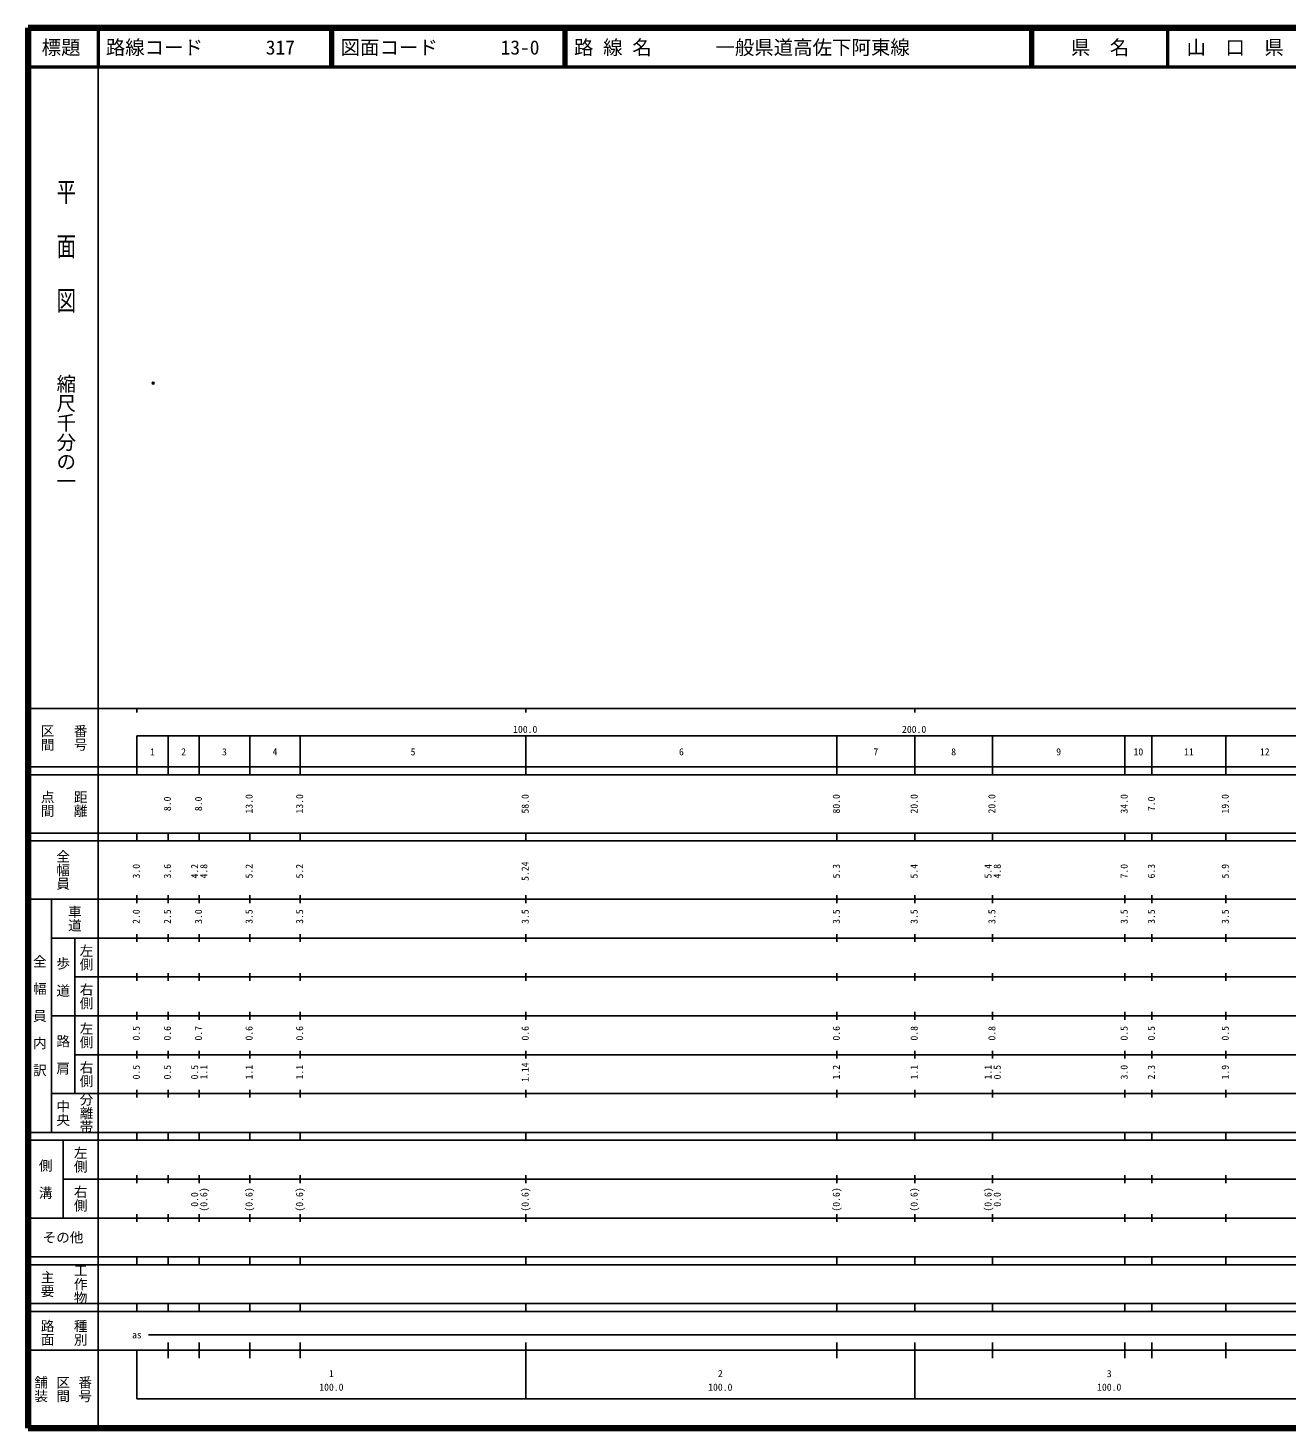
# Model space of a CAD drawing. Units: millimetres on the paper. Extents: x 40 to 680, y 20 to 380.
# Drawn here: x 40 to 363.7, y 20 to 380 of the extents above; entities that cross this region are included whole.
import ezdxf
from ezdxf.enums import TextEntityAlignment as Align

# ---------------------------------------------------------------- set-up
doc = ezdxf.new("R2010")
doc.units = ezdxf.units.MM
doc.header["$PDMODE"] = 32
doc.header["$PDSIZE"] = 0.5
doc.layers.add('M-OTRS', color=6, linetype='Continuous')
doc.layers.add('M-TTL-TXT', color=7, linetype='Continuous')
for name, color, linetype, lineweight in [('M-TTL', 2, 'Continuous', 140), ('M-TTL-BAND', 7, 'Continuous', 25), ('M-TTL-LINE', 7, 'Continuous', 50)]:
    doc.layers.add(name, color=color, linetype=linetype, lineweight=lineweight)
doc.styles.add('@ＭＳ ゴシック', font='')
doc.styles.add('ＭＳ ゴシック', font='')
doc.styles.get('@ＭＳ ゴシック').set_extended_font_data('@MS Gothic')
doc.styles.get('ＭＳ ゴシック').set_extended_font_data('MS Gothic')

msp = doc.modelspace()

# ---------------------------------------------------------------- linework, layer by layer
at = {"layer": 'M-OTRS'}
msp.add_point((72.194, 288.705), dxfattribs=at)
at = {"layer": 'M-TTL'}
for p, q in [((40, 380), (40, 20)), ((680, 380), (40, 380)), ((40, 20), (680, 20))]:
    msp.add_line(p, q, dxfattribs=at)
at = {"layer": 'M-TTL-BAND'}
for p, q in [((58, 370), (58, 20)), ((40, 205), (579, 205)), ((68, 205), (68, 204)), ((168, 205), (168, 204)), ((268, 205), (268, 204)), ((68, 198), (579, 198)), ((68, 198), (68, 188)), ((76, 188), (76, 198)), ((84, 188), (84, 198)), ((97, 188), (97, 198)), ((110, 188), (110, 198)), ((168, 188), (168, 198)), ((248, 188), (248, 198)), ((268, 188), (268, 198)), ((288, 188), (288, 198)), ((322, 188), (322, 198)), ((329, 188), (329, 198)), ((348, 188), (348, 198)), ((40, 190), (579, 190)), ((40, 188), (579, 188)), ((40, 173), (579, 173)), ((68, 171), (68, 173)), ((76, 171), (76, 173)), ((84, 171), (84, 173)), ((97, 171), (97, 173)), ((110, 171), (110, 173)), ((168, 171), (168, 173)), ((248, 171), (248, 173)), ((268, 171), (268, 173)), ((288, 171), (288, 173)), ((322, 171), (322, 173)), ((329, 171), (329, 173)), ((348, 171), (348, 173)), ((40, 171), (579, 171)), ((40, 156), (579, 156)), ((46, 96), (46, 156)), ((68, 155), (68, 157)), ((76, 155), (76, 157)), ((84, 155), (84, 157)), ((97, 155), (97, 157)), ((110, 155), (110, 157)), ((168, 155), (168, 157)), ((248, 155), (248, 157)), ((268, 155), (268, 157)), ((288, 155), (288, 157)), ((322, 155), (322, 157)), ((329, 155), (329, 157)), ((348, 155), (348, 157)), ((46, 146), (579, 146)), ((52, 146), (52, 106)), ((68, 145), (68, 147)), ((76, 145), (76, 147)), ((84, 145), (84, 147)), ((97, 145), (97, 147)), ((110, 145), (110, 147)), ((168, 145), (168, 147)), ((248, 145), (248, 147)), ((268, 145), (268, 147)), ((288, 145), (288, 147)), ((322, 145), (322, 147)), ((329, 145), (329, 147)), ((348, 145), (348, 147)), ((68, 135), (68, 137)), ((76, 135), (76, 137)), ((84, 135), (84, 137)), ((97, 135), (97, 137)), ((110, 135), (110, 137)), ((168, 135), (168, 137)), ((248, 135), (248, 137)), ((268, 135), (268, 137)), ((288, 135), (288, 137)), ((322, 135), (322, 137)), ((329, 135), (329, 137)), ((348, 135), (348, 137)), ((52, 136), (579, 136)), ((46, 126), (579, 126)), ((68, 125), (68, 127)), ((76, 125), (76, 127)), ((84, 125), (84, 127)), ((97, 125), (97, 127)), ((110, 125), (110, 127)), ((168, 125), (168, 127)), ((248, 125), (248, 127)), ((268, 125), (268, 127)), ((288, 125), (288, 127)), ((322, 125), (322, 127)), ((329, 125), (329, 127)), ((348, 125), (348, 127)), ((52, 116), (579, 116)), ((68, 115), (68, 117)), ((76, 115), (76, 117)), ((84, 115), (84, 117)), ((97, 115), (97, 117)), ((110, 115), (110, 117)), ((168, 115), (168, 117)), ((248, 115), (248, 117)), ((268, 115), (268, 117)), ((288, 115), (288, 117)), ((322, 115), (322, 117)), ((329, 115), (329, 117)), ((348, 115), (348, 117)), ((46, 106), (579, 106)), ((68, 105), (68, 107)), ((76, 105), (76, 107)), ((84, 105), (84, 107)), ((97, 105), (97, 107)), ((110, 105), (110, 107)), ((168, 105), (168, 107)), ((248, 105), (248, 107)), ((268, 105), (268, 107)), ((288, 105), (288, 107)), ((322, 105), (322, 107)), ((329, 105), (329, 107)), ((348, 105), (348, 107)), ((40, 96), (579, 96)), ((40, 94), (579, 94)), ((49, 94), (49, 74)), ((68, 94), (68, 96)), ((76, 94), (76, 96)), ((84, 94), (84, 96)), ((97, 94), (97, 96)), ((110, 94), (110, 96)), ((168, 94), (168, 96)), ((248, 94), (248, 96)), ((268, 94), (268, 96)), ((288, 94), (288, 96)), ((322, 94), (322, 96)), ((329, 94), (329, 96)), ((348, 94), (348, 96)), ((49, 84), (579, 84)), ((68, 83), (68, 85)), ((76, 83), (76, 85)), ((84, 83), (84, 85)), ((97, 83), (97, 85)), ((110, 83), (110, 85)), ((168, 83), (168, 85)), ((248, 83), (248, 85)), ((268, 83), (268, 85)), ((288, 83), (288, 85)), ((322, 83), (322, 85)), ((329, 83), (329, 85)), ((348, 83), (348, 85)), ((40, 74), (579, 74)), ((68, 73), (68, 75)), ((76, 73), (76, 75)), ((84, 73), (84, 75)), ((97, 73), (97, 75)), ((110, 73), (110, 75)), ((168, 73), (168, 75)), ((248, 73), (248, 75)), ((268, 73), (268, 75)), ((288, 73), (288, 75)), ((322, 73), (322, 75)), ((329, 73), (329, 75)), ((348, 73), (348, 75)), ((40, 64), (579, 64)), ((40, 62), (579, 62)), ((68, 62), (68, 64)), ((76, 62), (76, 64)), ((84, 62), (84, 64)), ((97, 62), (97, 64)), ((110, 62), (110, 64)), ((168, 62), (168, 64)), ((248, 62), (248, 64)), ((268, 62), (268, 64)), ((288, 62), (288, 64)), ((322, 62), (322, 64)), ((329, 62), (329, 64)), ((348, 62), (348, 64)), ((40, 52), (579, 52)), ((68, 50), (68, 52)), ((76, 50), (76, 52)), ((84, 50), (84, 52)), ((97, 50), (97, 52)), ((110, 50), (110, 52)), ((168, 50), (168, 52)), ((248, 50), (248, 52)), ((268, 50), (268, 52)), ((288, 50), (288, 52)), ((322, 50), (322, 52)), ((329, 50), (329, 52)), ((348, 50), (348, 52)), ((40, 50), (579, 50)), ((71, 44), (565, 44)), ((40, 40), (579, 40)), ((68, 40), (68, 27.5)), ((76, 38), (76, 42)), ((84, 38), (84, 42)), ((97, 38), (97, 42)), ((110, 38), (110, 42)), ((168, 27.5), (168, 42)), ((248, 38), (248, 42)), ((268, 27.5), (268, 42)), ((288, 38), (288, 42)), ((322, 38), (322, 42)), ((329, 38), (329, 42)), ((348, 38), (348, 42)), ((68, 27.5), (579, 27.5))]:
    msp.add_line(p, q, dxfattribs=at)
at = {"layer": 'M-TTL-LINE'}
for p, q in [((58, 380), (58, 370)), ((117.75, 380), (117.75, 370)), ((118.25, 380), (118.25, 370)), ((177.75, 380), (177.75, 370)), ((178.25, 380), (178.25, 370)), ((297.75, 380), (297.75, 370)), ((298.25, 380), (298.25, 370)), ((333, 380), (333, 370)), ((40, 370), (680, 370))]:
    msp.add_line(p, q, dxfattribs=at)

# ---------------------------------------------------------------- texts
at = {"layer": 'M-TTL-BAND', "style": '@ＭＳ ゴシック', "width": 1.4}
msp.add_text('平  面  図', height=3.666, rotation=270, dxfattribs=at).set_placement((49.777, 306.475), align=Align.MIDDLE_RIGHT)
at = {"layer": 'M-TTL-BAND', "style": '@ＭＳ ゴシック'}
msp.add_text('縮尺千分の一', height=3.666, rotation=270, dxfattribs=at).set_placement((49.777, 261.03), align=Align.MIDDLE_RIGHT)
for s, p in [('区間', (45, 197.5)), ('番号', (53.5, 197.5)), ('点間', (45, 180.5)), ('距離', (53.5, 180.5)), ('全幅員', (49, 163.5)), ('車道', (52, 151)), ('左側', (55, 141)), ('全\u3000幅\u3000員\u3000内\u3000訳', (43, 126)), ('歩\u3000道', (49, 136)), ('右側', (55, 131)), ('左側', (55, 121)), ('路\u3000肩', (49, 116)), ('右側', (55, 111)), ('分離帯', (55, 101)), ('中央', (49, 101)), ('左側', (53.5, 89)), ('側\u3000溝', (44.5, 84)), ('右側', (53.5, 79)), ('工作物', (53.5, 57)), ('主要', (45, 57)), ('路面', (45, 44.5)), ('種別', (53.5, 44.5)), ('舗装', (43.333, 30)), ('区間', (49, 30)), ('番号', (54.667, 30))]:
    msp.add_text(s, height=2.566, rotation=270, dxfattribs=at).set_placement(p, align=Align.MIDDLE_CENTER)
at = {"layer": 'M-TTL-BAND', "style": 'ＭＳ ゴシック'}
for s, p in [('100.0', (167.844, 198.195)), ('200.0', (267.844, 198.195)), ('1', (72, 192.405)), ('2', (80, 192.405)), ('3', (90.5, 192.405)), ('4', (103.5, 192.405)), ('5', (139, 192.405)), ('6', (208, 192.405)), ('7', (258, 192.405)), ('8', (278, 192.405)), ('9', (305, 192.405)), ('10', (325.5, 192.405)), ('11', (338.5, 192.405)), ('12', (358, 192.405)), ('as', (68, 42.5)), ('1', (118, 32.523)), ('2', (218, 32.523)), ('3', (318, 32.523)), ('100.0', (118, 29.033)), ('100.0', (218, 29.033)), ('100.0', (318, 29.033))]:
    msp.add_text(s, height=1.833, dxfattribs=at).set_placement(p, align=Align.BOTTOM_CENTER)
for s, p in [('8.0', (77.29, 180.5)), ('8.0', (85.29, 180.5)), ('13.0', (98.29, 180.5)), ('13.0', (111.29, 180.5)), ('58.0', (169.29, 180.5)), ('80.0', (249.29, 180.5)), ('20.0', (269.29, 180.5)), ('20.0', (289.29, 180.5)), ('34.0', (323.29, 180.5)), ('7.0', (330.29, 180.5)), ('19.0', (349.29, 180.5)), ('3.0', (69.29, 163.174)), ('3.6', (77.29, 163.174)), ('4.2', (84.29, 163.174)), ('4.8', (86.66, 163.174)), ('5.2', (98.29, 163.174)), ('5.2', (111.29, 163.174)), ('5.24', (169.29, 163.174)), ('5.3', (249.29, 163.174)), ('5.4', (269.29, 163.174)), ('5.4', (288.29, 163.174)), ('4.8', (290.66, 163.174)), ('7.0', (323.29, 163.174)), ('6.3', (330.29, 163.174)), ('5.9', (349.29, 163.174)), ('2.0', (69.29, 151.5)), ('2.5', (77.29, 151.5)), ('3.0', (85.29, 151.5)), ('3.5', (98.29, 151.5)), ('3.5', (111.29, 151.5)), ('3.5', (169.29, 151.5)), ('3.5', (249.29, 151.5)), ('3.5', (269.29, 151.5)), ('3.5', (289.29, 151.5)), ('3.5', (323.29, 151.5)), ('3.5', (330.29, 151.5)), ('3.5', (349.29, 151.5)), ('0.5', (69.29, 121.5)), ('0.6', (77.29, 121.5)), ('0.7', (85.29, 121.5)), ('0.6', (98.29, 121.5)), ('0.6', (111.29, 121.5)), ('0.6', (169.29, 121.5)), ('0.6', (249.29, 121.5)), ('0.8', (269.29, 121.5)), ('0.8', (289.29, 121.5)), ('0.5', (323.29, 121.5)), ('0.5', (330.29, 121.5)), ('0.5', (349.29, 121.5)), ('0.5', (69.29, 111.5)), ('0.5', (77.29, 111.5)), ('0.5', (84.29, 111.5)), ('1.1', (86.66, 111.5)), ('1.1', (98.29, 111.5)), ('1.1', (111.29, 111.5)), ('1.14', (169.29, 111.5)), ('1.2', (249.29, 111.5)), ('1.1', (269.29, 111.5)), ('1.1', (288.29, 111.5)), ('0.5', (290.66, 111.5)), ('3.0', (323.29, 111.5)), ('2.3', (330.29, 111.5)), ('1.9', (349.29, 111.5)), ('0.0', (84.29, 78.764)), ('(0.6)', (86.66, 78.764)), ('(0.6)', (98.29, 78.764)), ('(0.6)', (111.29, 78.764)), ('(0.6)', (169.29, 78.764)), ('(0.6)', (249.29, 78.764)), ('(0.6)', (269.29, 78.764)), ('(0.6)', (288.29, 78.764)), ('0.0', (290.66, 78.764))]:
    msp.add_text(s, height=1.833, rotation=90, dxfattribs=at).set_placement(p, align=Align.BOTTOM_CENTER)
msp.add_text('その他', height=2.566, dxfattribs=at).set_placement((49, 69), align=Align.MIDDLE_CENTER)
at = {"layer": 'M-TTL-TXT', "style": 'ＭＳ ゴシック'}
for s, p in [('標題', (48.5, 375)), ('県\u3000名', (315.625, 375)), ('山\u3000口\u3000県', (350.375, 375))]:
    msp.add_text(s, height=3.666, dxfattribs=at).set_placement(p, align=Align.MIDDLE_CENTER)
for s, p in [('路線コード', (60, 375)), ('317', (101.142, 375)), ('図面コード', (120.38, 375)), ('13-0', (161.521, 375)), ('路 線 名', (180.38, 375)), ('一般県道高佐下阿東線', (216.734, 375))]:
    msp.add_text(s, height=3.666, dxfattribs=at).set_placement(p, align=Align.MIDDLE_LEFT)

doc.saveas('drawing.dxf')
